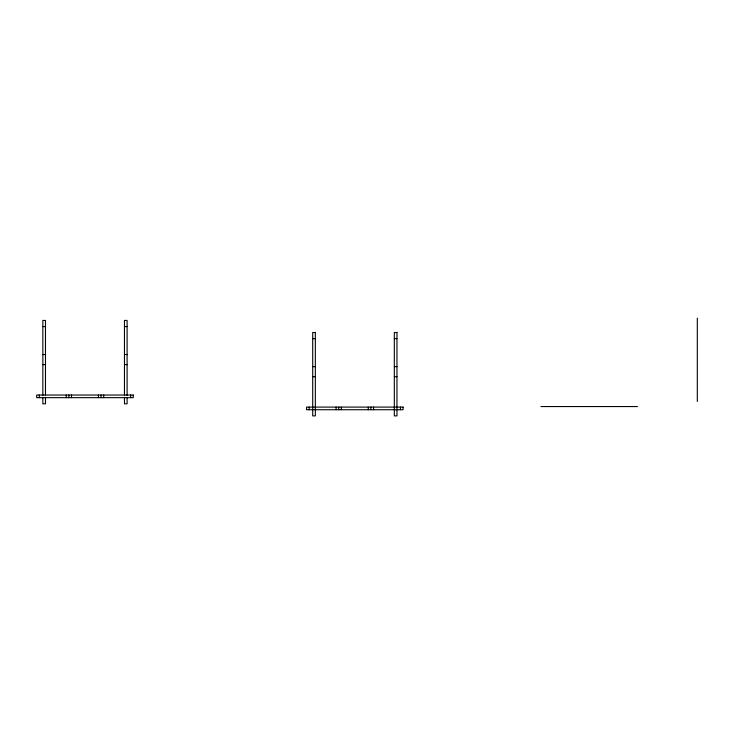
<?xml version="1.0" encoding="UTF-8"?>
<svg xmlns="http://www.w3.org/2000/svg" width="734" height="734" viewBox="0 0 734 734"><rect width="100%" height="100%" fill="white"/><g stroke="black" fill="none" stroke-linecap="round" stroke-linejoin="round"><path stroke-width="1.1" d="M42.847 326.575L45.48 326.575M124.468 326.575L127.101 326.575M312.702 338.64L315.336 338.64M394.323 338.64L396.956 338.64M42.847 354.568L45.48 354.568M124.468 354.568L127.101 354.568M42.847 364.642L45.48 364.642M124.468 364.642L127.101 364.642M312.702 366.633L315.336 366.633M394.323 366.633L396.956 366.633M312.702 376.707L315.336 376.707M394.323 376.707L396.956 376.707M540.93 406.553L637.47 406.553M697.3 318.125L697.3 401.498M400.461 407.095L400.461 409.728M373.551 407.095L373.551 409.728M370.918 407.095L370.918 409.728M368.284 407.095L368.284 409.728M341.365 407.095L341.365 409.728M338.732 407.095L338.732 409.728M336.108 407.095L336.108 409.728M309.188 407.095L309.188 409.728M130.606 395.03L130.606 397.663M127.101 395.369L127.101 320.428L124.468 320.428L124.468 395.369M127.101 397.663L127.101 403.81L124.468 403.81L124.468 397.663M103.696 395.03L103.696 397.663M101.063 395.03L101.063 397.663M98.429 395.03L98.429 397.663M71.51 395.03L71.51 397.663M68.877 395.03L68.877 397.663M66.243 395.03L66.243 397.663M45.48 395.369L45.48 320.428L42.847 320.428L42.847 395.369M45.48 397.663L45.48 403.81L42.847 403.81L42.847 397.663M39.333 395.03L39.333 397.663M315.336 332.502L312.702 332.502L312.702 415.875L315.336 415.875L315.336 332.502M396.956 332.502L394.323 332.502L394.323 415.875L396.956 415.875L396.956 332.502M133.239 395.03L36.7 395.03L36.7 397.663L133.239 397.663L133.239 395.03M403.094 407.095L306.555 407.095L306.555 409.728L403.094 409.728L403.094 407.095"/></g></svg>
